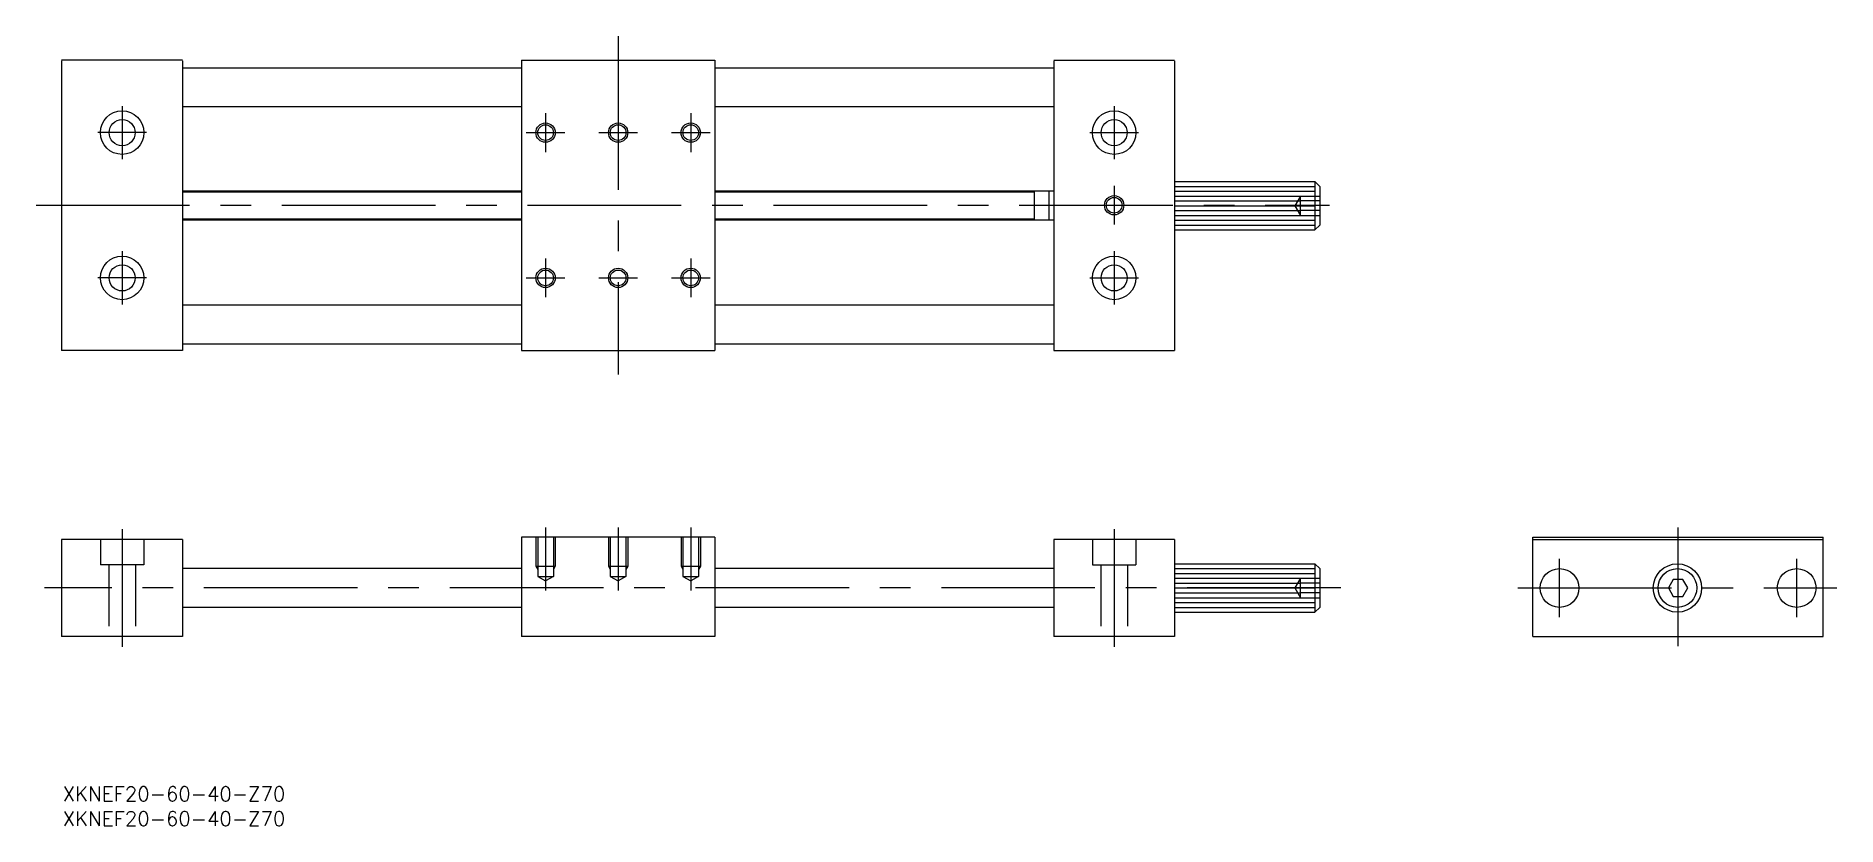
# Model space of a CAD drawing. Extents: x -120 to 252, y -128 to 35.
import ezdxf

# ---------------------------------------------------------------- set-up
doc = ezdxf.new("R2010")
doc.units = 0
doc.linetypes.add('CENTER', pattern=[50.8, 31.75, -6.35, 6.35, -6.35])
doc.linetypes.add('DASHED', pattern=[19.05, 12.7, -6.35])
doc.layers.get('0').update_dxf_attribs({"linetype": 'CONTINUOUS'})
doc.layers.add('CENTER', color=1, linetype='CENTER')
doc.styles.get("Standard").update_dxf_attribs({"font": 'txt.shx', "height": 3, "bigfont": 'bigfont.shx'})

# ---------------------------------------------------------------- blocks, each defined once
blk = doc.blocks.new('*U6')
at = {"color": 7, "linetype": 'CONTINUOUS'}
blk.add_text('XKNEF20-60-40-Z70', height=3, dxfattribs=at).set_placement((-114.8, -123.08))
blk = doc.blocks.new('*U7')
at = {"color": 7, "linetype": 'CONTINUOUS'}
blk.add_text('XKNEF20-60-40-Z70', height=3, dxfattribs=at).set_placement((-114.8, -128.2))

msp = doc.modelspace()

# ---------------------------------------------------------------- linework, layer by layer
at = {"color": 7, "linetype": 'CONTINUOUS'}
for p, q in [((-90, 30), (-115, 30)), ((-115, 29.81), (-115, -30)), ((-90, 29.81), (-90, -30)), ((-20, 30), (20, 30)), ((-20, 30), (-20, -30)), ((20, 30), (20, -30)), ((90, 30), (115, 30)), ((90, 29.81), (90, -30)), ((115, 29.81), (115, -30)), ((-90, 28.39), (-20, 28.39)), ((20, 28.39), (90, 28.39)), ((-90, 20.39), (-20, 20.39)), ((20, 20.39), (90, 20.39)), ((115, 4.9), (144, 4.9)), ((144, 4.9), (145, 3.9)), ((144, 4.9), (144, -5.1)), ((145, 3.9), (145, -4.1)), ((-90, 3), (-20, 3)), ((20, 3), (86, 3)), ((86, 3), (86, -3)), ((86, 3), (90, 3)), ((89, 3), (89, -3)), ((-90, -2.99), (-20, -2.99)), ((20, -3), (86, -3)), ((86, -3), (90, -3)), ((115, -5.1), (144, -5.1)), ((145, -4.1), (144, -5.1)), ((-90, -20.59), (-20, -20.59)), ((20, -20.59), (90, -20.59)), ((-90, -28.59), (-20, -28.59)), ((20, -28.59), (90, -28.59)), ((-90, -30), (-115, -30)), ((-20, -30), (20, -30)), ((90, -30), (115, -30)), ((-90, -69.05), (-115, -69.05)), ((-115, -69.05), (-115, -89.05)), ((-90, -69.05), (-90, -89.05)), ((20, -68.55), (-20, -68.55)), ((-20, -68.55), (-20, -89.05)), ((20, -68.55), (20, -89.05)), ((115, -69.05), (90, -69.05)), ((90, -69.05), (90, -89.05)), ((115, -69.05), (115, -89.05)), ((189.04, -68.55), (249.04, -68.55)), ((189.04, -89.05), (189.04, -68.55)), ((189.04, -69.05), (249.04, -69.05)), ((249.04, -89.05), (249.04, -68.55)), ((115, -74.05), (144, -74.05)), ((144, -74.05), (145, -75.05)), ((144, -74.05), (144, -84.05)), ((-20, -75.05), (-90, -75.05)), ((90, -75.05), (20, -75.05)), ((145, -75.05), (145, -83.05)), ((-20, -83.05), (-90, -83.05)), ((90, -83.05), (20, -83.05)), ((115, -84.05), (144, -84.05)), ((145, -83.05), (144, -84.05)), ((-90, -89.05), (-115, -89.05)), ((20, -89.05), (-20, -89.05)), ((115, -89.05), (90, -89.05)), ((189.04, -89.05), (249.04, -89.05))]:
    msp.add_line(p, q, dxfattribs=at)
at = {"color": 3, "linetype": 'CONTINUOUS'}
for p, q in [((115, 3.9), (144, 3.9)), ((-90, 2.8), (-20, 2.8)), ((20, 2.8), (86, 2.8)), ((115, 2.9), (144, 2.9)), ((115, 1.9), (141, 1.9)), ((115, 0.9), (141, 0.9)), ((-90, -2.79), (-20, -2.79)), ((20, -2.8), (86, -2.8)), ((115, -0.1), (144, -0.1)), ((115, -1.1), (141, -1.1)), ((115, -2.1), (141, -2.1)), ((115, -3.1), (144, -3.1)), ((115, -4.1), (144, -4.1)), ((-17, -68.55), (-17, -74.55)), ((-16.62, -68.55), (-16.62, -76.65)), ((-13.38, -68.55), (-13.38, -76.65)), ((-13, -68.55), (-13, -74.55)), ((-2, -68.55), (-2, -74.55)), ((-1.62, -68.55), (-1.62, -76.65)), ((1.62, -68.55), (1.62, -76.65)), ((2, -68.55), (2, -74.55)), ((13, -68.55), (13, -74.55)), ((13.38, -68.55), (13.38, -76.65)), ((16.62, -68.55), (16.62, -76.65)), ((17, -68.55), (17, -74.55)), ((-17, -74.55), (-13, -74.55)), ((-17, -74.55), (-16.62, -75.2)), ((-16.62, -76.65), (-13.38, -76.65)), ((-16.62, -76.65), (-15, -77.58)), ((-13.38, -76.65), (-15, -77.58)), ((-13, -74.55), (-13.38, -75.2)), ((-2, -74.55), (2, -74.55)), ((-2, -74.55), (-1.62, -75.2)), ((-1.62, -76.65), (1.62, -76.65)), ((-1.62, -76.65), (0, -77.58)), ((1.62, -76.65), (0, -77.58)), ((2, -74.55), (1.62, -75.2)), ((13, -74.55), (17, -74.55)), ((13, -74.55), (13.38, -75.2)), ((13.38, -76.65), (16.62, -76.65)), ((13.38, -76.65), (15, -77.58)), ((16.62, -76.65), (15, -77.58)), ((17, -74.55), (16.62, -75.2)), ((115, -75.05), (144, -75.05)), ((115, -76.05), (144, -76.05)), ((115, -77.05), (141, -77.05)), ((115, -78.05), (141, -78.05)), ((115, -79.05), (144, -79.05)), ((115, -80.05), (141, -80.05)), ((115, -81.05), (141, -81.05)), ((115, -82.05), (144, -82.05)), ((115, -83.05), (144, -83.05))]:
    msp.add_line(p, q, dxfattribs=at)
at = {"color": 3, "linetype": 'DASHED'}
for p, q in [((141, 1.9), (139.85, -0.1)), ((141, -2.1), (141, 1.9)), ((141, 1.9), (145, 1.9)), ((145, 0.9), (141, 0.9)), ((139.85, -0.1), (141, -2.1)), ((145, -1.1), (141, -1.1)), ((141, -2.1), (145, -2.1)), ((-107, -69.05), (-107, -74.25)), ((-98, -69.05), (-98, -74.25)), ((98, -69.05), (98, -74.25)), ((107, -69.05), (107, -74.25)), ((-98, -74.25), (-107, -74.25)), ((-105.25, -74.25), (-105.25, -89.05)), ((-99.75, -74.25), (-99.75, -89.05)), ((98, -74.25), (107, -74.25)), ((99.75, -74.25), (99.75, -89.05)), ((105.25, -74.25), (105.25, -89.05)), ((141, -77.05), (139.85, -79.05)), ((141, -81.05), (141, -77.05)), ((141, -77.05), (145, -77.05)), ((145, -78.05), (141, -78.05)), ((139.85, -79.05), (141, -81.05)), ((145, -80.05), (141, -80.05)), ((141, -81.05), (145, -81.05))]:
    msp.add_line(p, q, dxfattribs=at)
at = {"color": 7, "linetype": 'CONTINUOUS'}
msp.add_lwpolyline([(218.04, -77.32), (217.04, -79.05), (218.04, -80.78), (220.04, -80.78), (221.04, -79.05), (220.04, -77.32)], close=True, dxfattribs=at)
for centre, radius in [((-102.5, 15), 4.5), ((102.5, 15), 4.5), ((-102.5, 15), 2.7), ((-15, 15), 1.62), ((0, 15), 1.62), ((15, 15), 1.62), ((102.5, 15), 2.7), ((102.5, 0), 1.62), ((-102.5, -15), 4.5), ((102.5, -15), 4.5), ((-102.5, -15), 2.7), ((-15, -15), 1.62), ((0, -15), 1.62), ((15, -15), 1.62), ((102.5, -15), 2.7), ((218.9, -79.05), 5), ((194.54, -79.05), 4), ((218.9, -79.05), 4), ((243.54, -79.05), 4)]:
    msp.add_circle(centre, radius, dxfattribs=at)
at = {"color": 3, "linetype": 'CONTINUOUS'}
for centre in [(-15, 15), (0, 15), (15, 15), (102.5, 0), (-15, -15), (0, -15), (15, -15)]:
    msp.add_circle(centre, 2, dxfattribs=at)
at = {"layer": 'CENTER', "color": 1, "linetype": 'CENTER'}
for p, q in [((0, 34.95), (0, -34.95)), ((-102.5, 20.5), (-102.5, 9.5)), ((-15, 19), (-15, 11)), ((15, 19), (15, 11)), ((102.5, 20.5), (102.5, 9.5)), ((-97.5, 15), (-107.5, 15)), ((-19, 15), (-11, 15)), ((-4, 15), (4, 15)), ((11, 15), (19, 15)), ((97.5, 15), (107.5, 15)), ((102.5, 4), (102.5, -4)), ((-120.3, 0), (147.03, 0)), ((-102.5, -9.5), (-102.5, -20.5)), ((-15, -11), (-15, -19)), ((15, -11), (15, -19)), ((102.5, -9.5), (102.5, -20.5)), ((-97.5, -15), (-107.5, -15)), ((-19, -15), (-11, -15)), ((-4, -15), (4, -15)), ((11, -15), (19, -15)), ((97.5, -15), (107.5, -15)), ((-102.5, -66.93), (-102.5, -91.17)), ((-15, -66.55), (-15, -79.58)), ((0, -66.55), (0, -79.58)), ((15, -66.55), (15, -79.58)), ((102.5, -66.93), (102.5, -91.17)), ((219.04, -91.05), (219.04, -66.55)), ((194.54, -85.05), (194.54, -73.05)), ((243.54, -85.05), (243.54, -73.05)), ((149.34, -79.05), (-118.51, -79.05)), ((185.94, -79.05), (251.87, -79.05))]:
    msp.add_line(p, q, dxfattribs=at)

# ---------------------------------------------------------------- block references
at = {"color": 7, "linetype": 'CONTINUOUS'}
for name in ['*U6', '*U7']:
    msp.add_blockref(name, (0, 0), dxfattribs=at)

doc.saveas('drawing.dxf')
